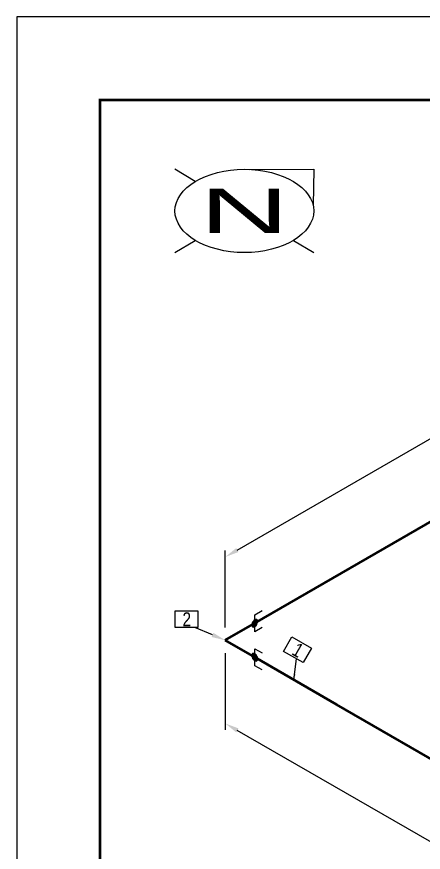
# Model space of a CAD drawing. Header units: millimetres. Extents: x 0 to 594, y 0 to 420.
# Drawn here: x 0 to 73.2, y 269.4 to 420 of the extents above; entities that cross this region are included whole.
import ezdxf
from ezdxf import colors
from ezdxf.entities.mleader import LeaderData, LeaderLine
from ezdxf.enums import TextEntityAlignment as Align
from ezdxf.math import Vec2, Vec3

# ---------------------------------------------------------------- set-up
doc = ezdxf.new("R2010")
doc.units = ezdxf.units.MM
doc.header["$LTSCALE"] = 0.25
for name, color, linetype in [('용접', 1, 'Continuous'), ('주석', 7, 'Continuous'), ('치수', 1, 'Continuous')]:
    doc.layers.add(name, color=color, linetype=linetype)
doc.layers.add('파이프 작은 보어', color=30, linetype='Continuous', lineweight=50)
doc.styles.add('AdskIsoAnnotation', font='arial.ttf', dxfattribs={"width": 0.8, "height": 1})
doc.styles.add('AdskIsoMetric', font='arial.ttf', dxfattribs={"width": 0.8, "height": 2.5})
doc.styles.add('AdskIsoMetric-30', font='arial.ttf', dxfattribs={"width": 0.8, "height": 2.5})
doc.styles.add('AdskIsoMetric30', font='arial.ttf', dxfattribs={"width": 0.8, "oblique": 30, "height": 2.5})
doc.styles.get("Standard").update_dxf_attribs({"font": 'arial.ttf'})
doc.dimstyles.new('AdskIsoMetric', dxfattribs={"dimtxt": 2.5, "dimasz": 2.5, "dimexe": 1, "dimexo": 2, "dimgap": 0.8, "dimtad": 1, "dimdec": 0, "dimrnd": 1, "dimzin": 0, "dimdsep": 46, "dimtxsty": 'AdskIsoMetric', "dimcen": 0, "dimclrt": 7, "dimadec": 0, "dimazin": 0, "dimtfac": 1, "dimtdec": 0, "dimtmove": 1, "dimatfit": 3, "dimfxl": 0, "dimfrac": 2, "dimtolj": 1, "dimtzin": 0, "dimarcsym": 0})

# ---------------------------------------------------------------- blocks, each defined once
blk = doc.blocks.new('*D36')
at = {"layer": 'Defpoints', "color": 0}
for p in [(155.07, 390.48), (155.07, 375.48), (37.57, 307.64)]:
    blk.add_point(p, dxfattribs=at)
at = {"layer": '치수', "color": 0, "lineweight": -2}
for p, q in [((155.07, 377.78), (155.07, 391.63)), ((39.73, 323.89), (152.9, 389.23)), ((37.57, 309.95), (37.57, 323.79))]:
    blk.add_line(p, q, dxfattribs=at)
at = {"layer": '치수', "color": 0}
for points in [[(152.69, 389.59), (153.11, 388.86), (155.07, 390.48)], [(39.53, 324.25), (39.94, 323.53), (37.57, 322.64)]]:
    blk.add_solid(points, dxfattribs=at)
at = {"layer": '치수', "color": 7, "insert": (96.1, 359.05), "char_height": 2.5, "attachment_point": 5, "rotation": 30, "style": 'AdskIsoMetric30'}
blk.add_mtext('\\A1;4196', dxfattribs=at)
blk = doc.blocks.new('*D37')
at = {"layer": 'Defpoints', "color": 0}
for p in [(37.57, 307.64), (37.57, 292.64), (155.33, 239.65)]:
    blk.add_point(p, dxfattribs=at)
at = {"layer": '치수', "color": 0, "lineweight": -2}
for p, q in [((37.57, 305.33), (37.57, 291.48)), ((153.16, 225.9), (39.73, 291.39)), ((155.33, 237.34), (155.33, 223.49))]:
    blk.add_line(p, q, dxfattribs=at)
at = {"layer": '치수', "color": 0}
for points in [[(39.94, 291.75), (39.53, 291.03), (37.57, 292.64)], [(153.37, 226.26), (152.95, 225.54), (155.33, 224.65)]]:
    blk.add_solid(points, dxfattribs=at)
at = {"layer": '치수', "color": 7, "insert": (96.45, 261.26), "char_height": 2.5, "attachment_point": 5, "rotation": 330, "style": 'AdskIsoMetric-30'}
blk.add_mtext('\\A1;12189', dxfattribs=at)
blk = doc.blocks.new('엘보우-7-Iso2DSkew90')
at = {"color": 0, "linetype": 'ByBlock', "lineweight": -2, "extrusion": (-6.28211e-11, -0.816497, -0.57735)}
for p, q in [((0, 0), (5.3, 3.06)), ((0, 0), (0, 0)), ((5.3, -3.06), (0, 0))]:
    blk.add_line(p, q, dxfattribs=at)
blk = doc.blocks.new('SocketWeld-2-IsoRight')
blk.add_hatch(color=256).paths.add_polyline_path([(0.006, -0.044), (0.006, -0.044), (0.006, -0.044), (0.006, -0.044), (0.006, -0.044), (0.007, -0.044), (0.007, -0.044), (0.007, -0.044), (0.007, -0.044), (0.007, -0.044), (0.008, -0.044), (0.008, -0.044), (0.008, -0.044), (0.008, -0.044), (0.009, -0.044), (0.009, -0.044), (0.009, -0.044), (0.009, -0.044), (0.009, -0.044), (0.01, -0.044), (0.01, -0.044), (0.01, -0.044), (0.01, -0.044), (0.01, -0.045), (0.011, -0.045), (0.011, -0.045), (0.011, -0.045), (0.011, -0.045), (0.012, -0.045), (0.012, -0.045), (0.012, -0.045), (0.012, -0.045), (0.012, -0.045), (0.013, -0.045), (0.013, -0.045), (0.013, -0.045), (0.013, -0.045), (0.013, -0.045), (0.014, -0.045), (0.014, -0.045), (0.014, -0.045), (0.014, -0.045), (0.015, -0.045), (0.015, -0.045), (0.015, -0.045), (0.015, -0.045), (0.015, -0.046), (0.016, -0.046), (0.016, -0.046), (0.016, -0.046), (0.016, -0.046), (0.016, -0.046), (0.016, -0.046), (0.017, -0.045), (0.017, -0.045), (0.017, -0.045), (0.017, -0.045), (0.017, -0.045), (0.018, -0.045), (0.018, -0.045), (0.018, -0.045), (0.018, -0.045), (0.018, -0.045), (0.018, -0.045), (0.019, -0.045), (0.019, -0.045), (0.019, -0.045), (0.019, -0.045), (0.019, -0.045), (0.02, -0.045), (0.02, -0.045), (0.02, -0.045), (0.02, -0.045), (0.02, -0.045), (0.02, -0.044), (0.021, -0.044), (0.021, -0.044), (0.021, -0.044), (0.021, -0.044), (0.021, -0.044), (0.022, -0.044), (0.022, -0.044), (0.022, -0.044), (0.022, -0.044), (0.022, -0.044), (0.022, -0.044), (0.023, -0.044), (0.023, -0.044), (0.023, -0.044), (0.023, -0.044), (0.023, -0.044), (0.024, -0.044), (0.024, -0.044), (0.024, -0.044), (0.024, -0.044), (0.024, -0.043), (0.024, -0.043), (0.025, -0.043), (0.025, -0.043), (0.025, -0.043), (0.025, -0.043), (0.025, -0.043), (0.025, -0.043), (0.025, -0.043), (0.026, -0.043), (0.026, -0.043), (0.026, -0.042), (0.026, -0.042), (0.026, -0.042), (0.026, -0.042), (0.026, -0.042), (0.026, -0.042), (0.027, -0.042), (0.027, -0.042), (0.027, -0.041), (0.027, -0.041), (0.027, -0.041), (0.027, -0.041), (0.027, -0.041), (0.028, -0.041), (0.028, -0.041), (0.028, -0.04), (0.028, -0.04), (0.028, -0.04), (0.028, -0.04), (0.028, -0.04), (0.028, -0.04), (0.029, -0.04), (0.029, -0.04), (0.029, -0.039), (0.029, -0.039), (0.029, -0.039), (0.029, -0.039), (0.029, -0.039), (0.03, -0.039), (0.03, -0.039), (0.03, -0.038), (0.03, -0.038), (0.03, -0.038), (0.03, -0.038), (0.03, -0.038), (0.03, -0.038), (0.031, -0.038), (0.031, -0.038), (0.031, -0.037), (0.031, -0.037), (0.031, -0.037), (0.031, -0.037), (0.031, -0.037), (0.032, -0.037), (0.032, -0.037), (0.032, -0.037), (0.032, -0.036), (0.032, -0.036), (0.032, -0.036), (0.032, -0.036), (0.032, -0.035), (0.032, -0.035), (0.032, -0.035), (0.032, -0.035), (0.032, -0.035), (0.032, -0.034), (0.032, -0.034), (0.032, -0.034), (0.032, -0.034), (0.033, -0.034), (0.033, -0.033), (0.033, -0.033), (0.033, -0.033), (0.033, -0.033), (0.033, -0.033), (0.033, -0.032), (0.033, -0.032), (0.033, -0.032), (0.033, -0.032), (0.033, -0.032), (0.033, -0.031), (0.033, -0.031), (0.033, -0.031), (0.034, -0.031), (0.034, -0.03), (0.034, -0.03), (0.034, -0.03), (0.034, -0.03), (0.034, -0.03), (0.034, -0.029), (0.034, -0.029), (0.034, -0.029), (0.034, -0.029), (0.034, -0.029), (0.034, -0.028), (0.034, -0.028), (0.034, -0.028), (0.035, -0.028), (0.035, -0.028), (0.035, -0.027), (0.035, -0.027), (0.035, -0.027), (0.035, -0.027), (0.035, -0.027), (0.035, -0.027), (0.035, -0.026), (0.035, -0.026), (0.035, -0.026), (0.035, -0.026), (0.035, -0.025), (0.035, -0.025), (0.035, -0.025), (0.035, -0.024), (0.035, -0.024), (0.035, -0.024), (0.035, -0.024), (0.035, -0.023), (0.035, -0.023), (0.035, -0.023), (0.035, -0.023), (0.035, -0.022), (0.035, -0.022), (0.035, -0.022), (0.035, -0.022), (0.035, -0.021), (0.035, -0.021), (0.035, -0.021), (0.035, -0.021), (0.035, -0.02), (0.035, -0.02), (0.035, -0.02), (0.035, -0.02), (0.035, -0.019), (0.035, -0.019), (0.035, -0.019), (0.035, -0.018), (0.035, -0.018), (0.035, -0.018), (0.035, -0.018), (0.035, -0.017), (0.035, -0.017), (0.035, -0.017), (0.035, -0.017), (0.035, -0.016), (0.035, -0.016), (0.035, -0.016), (0.035, -0.016), (0.035, -0.015), (0.035, -0.015), (0.035, -0.015), (0.035, -0.015), (0.035, -0.014), (0.035, -0.014), (0.035, -0.014), (0.035, -0.014), (0.035, -0.013), (0.035, -0.013), (0.035, -0.013), (0.035, -0.013), (0.035, -0.012), (0.035, -0.012), (0.034, -0.012), (0.034, -0.011), (0.034, -0.011), (0.034, -0.011), (0.034, -0.011), (0.034, -0.01), (0.034, -0.01), (0.034, -0.01), (0.034, -0.009), (0.034, -0.009), (0.034, -0.009), (0.034, -0.009), (0.034, -0.008), (0.034, -0.008), (0.033, -0.008), (0.033, -0.007), (0.033, -0.007), (0.033, -0.007), (0.033, -0.007), (0.033, -0.006), (0.033, -0.006), (0.033, -0.006), (0.033, -0.005), (0.033, -0.005), (0.033, -0.005), (0.033, -0.005), (0.033, -0.004), (0.033, -0.004), (0.032, -0.004), (0.032, -0.003), (0.032, -0.003), (0.032, -0.003), (0.032, -0.003), (0.032, -0.002), (0.032, -0.002), (0.032, -0.002), (0.032, -0.001), (0.032, -0.001), (0.032, -0.001), (0.032, -0.001), (0.032, 0), (0.032, 0), (0.032, 0), (0.032, 0), (0.031, 0.001), (0.031, 0.001), (0.031, 0.001), (0.031, 0.001), (0.031, 0.002), (0.031, 0.002), (0.031, 0.002), (0.03, 0.003), (0.03, 0.003), (0.03, 0.003), (0.03, 0.003), (0.03, 0.004), (0.03, 0.004), (0.03, 0.004), (0.03, 0.005), (0.029, 0.005), (0.029, 0.005), (0.029, 0.006), (0.029, 0.006), (0.029, 0.006), (0.029, 0.006), (0.029, 0.007), (0.028, 0.007), (0.028, 0.007), (0.028, 0.008), (0.028, 0.008), (0.028, 0.008), (0.028, 0.008), (0.028, 0.009), (0.028, 0.009), (0.027, 0.009), (0.027, 0.01), (0.027, 0.01), (0.027, 0.01), (0.027, 0.01), (0.027, 0.011), (0.027, 0.011), (0.026, 0.011), (0.026, 0.012), (0.026, 0.012), (0.026, 0.012), (0.026, 0.012), (0.026, 0.013), (0.026, 0.013), (0.026, 0.013), (0.025, 0.014), (0.025, 0.014), (0.025, 0.014), (0.025, 0.014), (0.025, 0.014), (0.025, 0.015), (0.025, 0.015), (0.024, 0.015), (0.024, 0.015), (0.024, 0.016), (0.024, 0.016), (0.024, 0.016), (0.024, 0.017), (0.023, 0.017), (0.023, 0.017), (0.023, 0.017), (0.023, 0.018), (0.023, 0.018), (0.022, 0.018), (0.022, 0.018), (0.022, 0.019), (0.022, 0.019), (0.022, 0.019), (0.022, 0.019), (0.021, 0.02), (0.021, 0.02), (0.021, 0.02), (0.021, 0.02), (0.021, 0.021), (0.02, 0.021), (0.02, 0.021), (0.02, 0.021), (0.02, 0.022), (0.02, 0.022), (0.02, 0.022), (0.019, 0.022), (0.019, 0.023), (0.019, 0.023), (0.019, 0.023), (0.019, 0.023), (0.018, 0.024), (0.018, 0.024), (0.018, 0.024), (0.018, 0.025), (0.018, 0.025), (0.018, 0.025), (0.017, 0.025), (0.017, 0.026), (0.017, 0.026), (0.017, 0.026), (0.017, 0.026), (0.016, 0.027), (0.016, 0.027), (0.016, 0.027), (0.016, 0.027), (0.016, 0.027), (0.016, 0.028), (0.015, 0.028), (0.015, 0.028), (0.015, 0.028), (0.015, 0.028), (0.015, 0.029), (0.014, 0.029), (0.014, 0.029), (0.014, 0.029), (0.014, 0.029), (0.013, 0.03), (0.013, 0.03), (0.013, 0.03), (0.013, 0.03), (0.013, 0.03), (0.012, 0.031), (0.012, 0.031), (0.012, 0.031), (0.012, 0.031), (0.012, 0.031), (0.011, 0.032), (0.011, 0.032), (0.011, 0.032), (0.011, 0.032), (0.01, 0.032), (0.01, 0.033), (0.01, 0.033), (0.01, 0.033), (0.01, 0.033), (0.009, 0.033), (0.009, 0.034), (0.009, 0.034), (0.009, 0.034), (0.009, 0.034), (0.008, 0.034), (0.008, 0.035), (0.008, 0.035), (0.008, 0.035), (0.007, 0.035), (0.007, 0.035), (0.007, 0.036), (0.007, 0.036), (0.007, 0.036), (0.006, 0.036), (0.006, 0.037), (0.006, 0.037), (0.006, 0.037), (0.006, 0.037), (0.006, 0.037), (0.005, 0.037), (0.005, 0.037), (0.005, 0.038), (0.005, 0.038), (0.004, 0.038), (0.004, 0.038), (0.004, 0.038), (0.004, 0.038), (0.003, 0.038), (0.003, 0.038), (0.003, 0.039), (0.003, 0.039), (0.003, 0.039), (0.002, 0.039), (0.002, 0.039), (0.002, 0.039), (0.002, 0.039), (0.001, 0.039), (0.001, 0.04), (0.001, 0.04), (0.001, 0.04), (0.001, 0.04), (0, 0.04), (0, 0.04), (0, 0.04), (0, 0.041), (-0.001, 0.041), (-0.001, 0.041), (-0.001, 0.041), (-0.001, 0.041), (-0.001, 0.041), (-0.002, 0.041), (-0.002, 0.041), (-0.002, 0.042), (-0.002, 0.042), (-0.003, 0.042), (-0.003, 0.042), (-0.003, 0.042), (-0.003, 0.042), (-0.004, 0.042), (-0.004, 0.042), (-0.004, 0.043), (-0.004, 0.043), (-0.004, 0.043), (-0.005, 0.043), (-0.005, 0.043), (-0.005, 0.043), (-0.005, 0.043), (-0.006, 0.044), (-0.006, 0.044), (-0.006, 0.044), (-0.006, 0.044), (-0.006, 0.044), (-0.006, 0.044), (-0.007, 0.044), (-0.007, 0.044), (-0.007, 0.044), (-0.007, 0.044), (-0.007, 0.044), (-0.008, 0.044), (-0.008, 0.044), (-0.008, 0.044), (-0.008, 0.044), (-0.009, 0.044), (-0.009, 0.044), (-0.009, 0.044), (-0.009, 0.044), (-0.009, 0.044), (-0.01, 0.044), (-0.01, 0.044), (-0.01, 0.044), (-0.01, 0.044), (-0.01, 0.045), (-0.011, 0.045), (-0.011, 0.045), (-0.011, 0.045), (-0.011, 0.045), (-0.012, 0.045), (-0.012, 0.045), (-0.012, 0.045), (-0.012, 0.045), (-0.012, 0.045), (-0.013, 0.045), (-0.013, 0.045), (-0.013, 0.045), (-0.013, 0.045), (-0.013, 0.045), (-0.014, 0.045), (-0.014, 0.045), (-0.014, 0.045), (-0.014, 0.045), (-0.015, 0.045), (-0.015, 0.045), (-0.015, 0.045), (-0.015, 0.045), (-0.015, 0.046), (-0.016, 0.046), (-0.016, 0.046), (-0.016, 0.046), (-0.016, 0.046), (-0.016, 0.046), (-0.016, 0.046), (-0.017, 0.045), (-0.017, 0.045), (-0.017, 0.045), (-0.017, 0.045), (-0.017, 0.045), (-0.018, 0.045), (-0.018, 0.045), (-0.018, 0.045), (-0.018, 0.045), (-0.018, 0.045), (-0.018, 0.045), (-0.019, 0.045), (-0.019, 0.045), (-0.019, 0.045), (-0.019, 0.045), (-0.019, 0.045), (-0.02, 0.045), (-0.02, 0.045), (-0.02, 0.045), (-0.02, 0.045), (-0.02, 0.045), (-0.02, 0.044), (-0.021, 0.044), (-0.021, 0.044), (-0.021, 0.044), (-0.021, 0.044), (-0.021, 0.044), (-0.022, 0.044), (-0.022, 0.044), (-0.022, 0.044), (-0.022, 0.044), (-0.022, 0.044), (-0.022, 0.044), (-0.023, 0.044), (-0.023, 0.044), (-0.023, 0.044), (-0.023, 0.044), (-0.023, 0.044), (-0.024, 0.044), (-0.024, 0.044), (-0.024, 0.044), (-0.024, 0.044), (-0.024, 0.043), (-0.024, 0.043), (-0.025, 0.043), (-0.025, 0.043), (-0.025, 0.043), (-0.025, 0.043), (-0.025, 0.043), (-0.025, 0.043), (-0.025, 0.043), (-0.026, 0.043), (-0.026, 0.043), (-0.026, 0.042), (-0.026, 0.042), (-0.026, 0.042), (-0.026, 0.042), (-0.026, 0.042), (-0.026, 0.042), (-0.027, 0.042), (-0.027, 0.042), (-0.027, 0.041), (-0.027, 0.041), (-0.027, 0.041), (-0.027, 0.041), (-0.027, 0.041), (-0.028, 0.041), (-0.028, 0.041), (-0.028, 0.04), (-0.028, 0.04), (-0.028, 0.04), (-0.028, 0.04), (-0.028, 0.04), (-0.028, 0.04), (-0.029, 0.04), (-0.029, 0.04), (-0.029, 0.039), (-0.029, 0.039), (-0.029, 0.039), (-0.029, 0.039), (-0.029, 0.039), (-0.03, 0.039), (-0.03, 0.039), (-0.03, 0.038), (-0.03, 0.038), (-0.03, 0.038), (-0.03, 0.038), (-0.03, 0.038), (-0.03, 0.038), (-0.031, 0.038), (-0.031, 0.038), (-0.031, 0.037), (-0.031, 0.037), (-0.031, 0.037), (-0.031, 0.037), (-0.031, 0.037), (-0.032, 0.037), (-0.032, 0.037), (-0.032, 0.037), (-0.032, 0.036), (-0.032, 0.036), (-0.032, 0.036), (-0.032, 0.036), (-0.032, 0.035), (-0.032, 0.035), (-0.032, 0.035), (-0.032, 0.035), (-0.032, 0.035), (-0.032, 0.034), (-0.032, 0.034), (-0.032, 0.034), (-0.032, 0.034), (-0.033, 0.034), (-0.033, 0.033), (-0.033, 0.033), (-0.033, 0.033), (-0.033, 0.033), (-0.033, 0.033), (-0.033, 0.032), (-0.033, 0.032), (-0.033, 0.032), (-0.033, 0.032), (-0.033, 0.032), (-0.033, 0.031), (-0.033, 0.031), (-0.033, 0.031), (-0.034, 0.031), (-0.034, 0.03), (-0.034, 0.03), (-0.034, 0.03), (-0.034, 0.03), (-0.034, 0.03), (-0.034, 0.029), (-0.034, 0.029), (-0.034, 0.029), (-0.034, 0.029), (-0.034, 0.029), (-0.034, 0.028), (-0.034, 0.028), (-0.034, 0.028), (-0.035, 0.028), (-0.035, 0.028), (-0.035, 0.027), (-0.035, 0.027), (-0.035, 0.027), (-0.035, 0.027), (-0.035, 0.027), (-0.035, 0.027), (-0.035, 0.026), (-0.035, 0.026), (-0.035, 0.026), (-0.035, 0.026), (-0.035, 0.025), (-0.035, 0.025), (-0.035, 0.025), (-0.035, 0.024), (-0.035, 0.024), (-0.035, 0.024), (-0.035, 0.024), (-0.035, 0.023), (-0.035, 0.023), (-0.035, 0.023), (-0.035, 0.023), (-0.035, 0.022), (-0.035, 0.022), (-0.035, 0.022), (-0.035, 0.022), (-0.035, 0.021), (-0.035, 0.021), (-0.035, 0.021), (-0.035, 0.021), (-0.035, 0.02), (-0.035, 0.02), (-0.035, 0.02), (-0.035, 0.02), (-0.035, 0.019), (-0.035, 0.019), (-0.035, 0.019), (-0.035, 0.018), (-0.035, 0.018), (-0.035, 0.018), (-0.035, 0.018), (-0.035, 0.017), (-0.035, 0.017), (-0.035, 0.017), (-0.035, 0.017), (-0.035, 0.016), (-0.035, 0.016), (-0.035, 0.016), (-0.035, 0.016), (-0.035, 0.015), (-0.035, 0.015), (-0.035, 0.015), (-0.035, 0.015), (-0.035, 0.014), (-0.035, 0.014), (-0.035, 0.014), (-0.035, 0.014), (-0.035, 0.013), (-0.035, 0.013), (-0.035, 0.013), (-0.035, 0.013), (-0.035, 0.012), (-0.035, 0.012), (-0.034, 0.012), (-0.034, 0.011), (-0.034, 0.011), (-0.034, 0.011), (-0.034, 0.011), (-0.034, 0.01), (-0.034, 0.01), (-0.034, 0.01), (-0.034, 0.009), (-0.034, 0.009), (-0.034, 0.009), (-0.034, 0.009), (-0.034, 0.008), (-0.034, 0.008), (-0.033, 0.008), (-0.033, 0.007), (-0.033, 0.007), (-0.033, 0.007), (-0.033, 0.007), (-0.033, 0.006), (-0.033, 0.006), (-0.033, 0.006), (-0.033, 0.005), (-0.033, 0.005), (-0.033, 0.005), (-0.033, 0.005), (-0.033, 0.004), (-0.033, 0.004), (-0.032, 0.004), (-0.032, 0.003), (-0.032, 0.003), (-0.032, 0.003), (-0.032, 0.003), (-0.032, 0.002), (-0.032, 0.002), (-0.032, 0.002), (-0.032, 0.001), (-0.032, 0.001), (-0.032, 0.001), (-0.032, 0.001), (-0.032, 0), (-0.032, 0), (-0.032, 0), (-0.032, 0), (-0.031, -0.001), (-0.031, -0.001), (-0.031, -0.001), (-0.031, -0.001), (-0.031, -0.002), (-0.031, -0.002), (-0.031, -0.002), (-0.03, -0.003), (-0.03, -0.003), (-0.03, -0.003), (-0.03, -0.004), (-0.03, -0.004), (-0.03, -0.004), (-0.03, -0.004), (-0.03, -0.005), (-0.029, -0.005), (-0.029, -0.005), (-0.029, -0.006), (-0.029, -0.006), (-0.029, -0.006), (-0.029, -0.006), (-0.029, -0.007), (-0.028, -0.007), (-0.028, -0.007), (-0.028, -0.008), (-0.028, -0.008), (-0.028, -0.008), (-0.028, -0.008), (-0.028, -0.009), (-0.028, -0.009), (-0.027, -0.009), (-0.027, -0.01), (-0.027, -0.01), (-0.027, -0.01), (-0.027, -0.01), (-0.027, -0.011), (-0.027, -0.011), (-0.026, -0.011), (-0.026, -0.012), (-0.026, -0.012), (-0.026, -0.012), (-0.026, -0.012), (-0.026, -0.013), (-0.026, -0.013), (-0.026, -0.013), (-0.025, -0.014), (-0.025, -0.014), (-0.025, -0.014), (-0.025, -0.014), (-0.025, -0.014), (-0.025, -0.015), (-0.025, -0.015), (-0.024, -0.015), (-0.024, -0.015), (-0.024, -0.016), (-0.024, -0.016), (-0.024, -0.016), (-0.024, -0.017), (-0.023, -0.017), (-0.023, -0.017), (-0.023, -0.017), (-0.023, -0.018), (-0.023, -0.018), (-0.022, -0.018), (-0.022, -0.018), (-0.022, -0.019), (-0.022, -0.019), (-0.022, -0.019), (-0.022, -0.019), (-0.021, -0.02), (-0.021, -0.02), (-0.021, -0.02), (-0.021, -0.02), (-0.021, -0.021), (-0.02, -0.021), (-0.02, -0.021), (-0.02, -0.021), (-0.02, -0.022), (-0.02, -0.022), (-0.02, -0.022), (-0.019, -0.022), (-0.019, -0.023), (-0.019, -0.023), (-0.019, -0.023), (-0.019, -0.023), (-0.018, -0.024), (-0.018, -0.024), (-0.018, -0.024), (-0.018, -0.025), (-0.018, -0.025), (-0.018, -0.025), (-0.017, -0.025), (-0.017, -0.026), (-0.017, -0.026), (-0.017, -0.026), (-0.017, -0.026), (-0.016, -0.027), (-0.016, -0.027), (-0.016, -0.027), (-0.016, -0.027), (-0.016, -0.027), (-0.016, -0.028), (-0.015, -0.028), (-0.015, -0.028), (-0.015, -0.028), (-0.015, -0.028), (-0.015, -0.029), (-0.014, -0.029), (-0.014, -0.029), (-0.014, -0.029), (-0.014, -0.029), (-0.013, -0.03), (-0.013, -0.03), (-0.013, -0.03), (-0.013, -0.03), (-0.013, -0.03), (-0.012, -0.031), (-0.012, -0.031), (-0.012, -0.031), (-0.012, -0.031), (-0.012, -0.031), (-0.011, -0.032), (-0.011, -0.032), (-0.011, -0.032), (-0.011, -0.032), (-0.01, -0.032), (-0.01, -0.033), (-0.01, -0.033), (-0.01, -0.033), (-0.01, -0.033), (-0.009, -0.033), (-0.009, -0.034), (-0.009, -0.034), (-0.009, -0.034), (-0.009, -0.034), (-0.008, -0.034), (-0.008, -0.035), (-0.008, -0.035), (-0.008, -0.035), (-0.007, -0.035), (-0.007, -0.035), (-0.007, -0.036), (-0.007, -0.036), (-0.007, -0.036), (-0.006, -0.036), (-0.006, -0.037), (-0.006, -0.037), (-0.006, -0.037), (-0.006, -0.037), (-0.006, -0.037), (-0.005, -0.037), (-0.005, -0.037), (-0.005, -0.038), (-0.005, -0.038), (-0.004, -0.038), (-0.004, -0.038), (-0.004, -0.038), (-0.004, -0.038), (-0.004, -0.038), (-0.003, -0.038), (-0.003, -0.039), (-0.003, -0.039), (-0.003, -0.039), (-0.002, -0.039), (-0.002, -0.039), (-0.002, -0.039), (-0.002, -0.039), (-0.001, -0.039), (-0.001, -0.04), (-0.001, -0.04), (-0.001, -0.04), (-0.001, -0.04), (0, -0.04), (0, -0.04), (0, -0.04), (0, -0.041), (0.001, -0.041), (0.001, -0.041), (0.001, -0.041), (0.001, -0.041), (0.001, -0.041), (0.002, -0.041), (0.002, -0.041), (0.002, -0.042), (0.002, -0.042), (0.003, -0.042), (0.003, -0.042), (0.003, -0.042), (0.003, -0.042), (0.003, -0.042), (0.004, -0.042), (0.004, -0.043), (0.004, -0.043), (0.004, -0.043), (0.005, -0.043), (0.005, -0.043), (0.005, -0.043), (0.005, -0.043)], flags=0)
at = {"color": 0, "linetype": 'ByBlock', "lineweight": -2, "extrusion": (-0.707107, -0.408248, 0.57735)}
for p, q in [((-0.088, 0.153), (0, 0.102)), ((0, 0.102), (0, -0.102)), ((-0.032, 0.037), (-0.035, 0.027)), ((-0.035, 0.027), (-0.035, 0.014)), ((-0.035, 0.014), (-0.032, 0)), ((-0.025, 0.043), (-0.032, 0.037)), ((-0.016, 0.046), (-0.025, 0.043)), ((-0.006, 0.044), (-0.016, 0.046)), ((0.006, 0.037), (-0.006, 0.044)), ((0.016, 0.027), (0.006, 0.037)), ((0.025, 0.014), (0.016, 0.027)), ((0.032, 0), (0.025, 0.014)), ((0.035, -0.014), (0.032, 0)), ((0, -0.102), (-0.088, -0.051)), ((-0.032, 0), (-0.025, -0.014)), ((-0.025, -0.014), (-0.016, -0.027)), ((-0.016, -0.027), (-0.006, -0.037)), ((-0.006, -0.037), (0.006, -0.044)), ((0.006, -0.044), (0.016, -0.046)), ((0.016, -0.046), (0.025, -0.043)), ((0.025, -0.043), (0.032, -0.037)), ((0.032, -0.037), (0.035, -0.027)), ((0.035, -0.027), (0.035, -0.014))]:
    blk.add_line(p, q, dxfattribs=at)
blk = doc.blocks.new('SocketWeld-1-IsoLeft')
blk.add_hatch(color=256).paths.add_polyline_path([(-0.029, -0.023), (-0.029, -0.023), (-0.029, -0.024), (-0.029, -0.024), (-0.028, -0.024), (-0.028, -0.024), (-0.028, -0.024), (-0.027, -0.024), (-0.027, -0.024), (-0.027, -0.024), (-0.027, -0.024), (-0.026, -0.024), (-0.026, -0.024), (-0.026, -0.024), (-0.025, -0.025), (-0.025, -0.025), (-0.025, -0.025), (-0.025, -0.025), (-0.024, -0.025), (-0.024, -0.025), (-0.024, -0.025), (-0.023, -0.025), (-0.023, -0.025), (-0.023, -0.025), (-0.023, -0.025), (-0.022, -0.025), (-0.022, -0.026), (-0.022, -0.026), (-0.021, -0.026), (-0.021, -0.026), (-0.021, -0.026), (-0.021, -0.026), (-0.02, -0.026), (-0.02, -0.026), (-0.02, -0.026), (-0.019, -0.026), (-0.019, -0.026), (-0.019, -0.026), (-0.019, -0.027), (-0.018, -0.027), (-0.018, -0.027), (-0.018, -0.027), (-0.017, -0.027), (-0.017, -0.027), (-0.017, -0.027), (-0.017, -0.027), (-0.016, -0.027), (-0.016, -0.027), (-0.016, -0.027), (-0.015, -0.027), (-0.015, -0.027), (-0.015, -0.027), (-0.015, -0.028), (-0.015, -0.028), (-0.014, -0.028), (-0.014, -0.028), (-0.014, -0.028), (-0.013, -0.028), (-0.013, -0.028), (-0.013, -0.028), (-0.012, -0.028), (-0.012, -0.028), (-0.012, -0.028), (-0.011, -0.028), (-0.011, -0.028), (-0.011, -0.028), (-0.01, -0.028), (-0.01, -0.028), (-0.01, -0.028), (-0.009, -0.028), (-0.009, -0.028), (-0.009, -0.028), (-0.009, -0.028), (-0.008, -0.028), (-0.008, -0.028), (-0.008, -0.028), (-0.007, -0.028), (-0.007, -0.028), (-0.007, -0.028), (-0.006, -0.028), (-0.006, -0.028), (-0.006, -0.028), (-0.005, -0.028), (-0.005, -0.028), (-0.005, -0.028), (-0.004, -0.028), (-0.004, -0.028), (-0.004, -0.029), (-0.003, -0.029), (-0.003, -0.029), (-0.003, -0.029), (-0.003, -0.029), (-0.002, -0.029), (-0.002, -0.029), (-0.002, -0.029), (-0.001, -0.029), (-0.001, -0.029), (-0.001, -0.029), (0, -0.029), (0, -0.029), (0, -0.029), (0, -0.029), (0.001, -0.029), (0.001, -0.029), (0.001, -0.029), (0.002, -0.029), (0.002, -0.029), (0.002, -0.029), (0.003, -0.029), (0.003, -0.029), (0.003, -0.029), (0.003, -0.029), (0.004, -0.029), (0.004, -0.028), (0.004, -0.028), (0.005, -0.028), (0.005, -0.028), (0.005, -0.028), (0.006, -0.028), (0.006, -0.028), (0.006, -0.028), (0.007, -0.028), (0.007, -0.028), (0.007, -0.028), (0.008, -0.028), (0.008, -0.028), (0.008, -0.028), (0.009, -0.028), (0.009, -0.028), (0.009, -0.028), (0.009, -0.028), (0.01, -0.028), (0.01, -0.028), (0.01, -0.028), (0.011, -0.028), (0.011, -0.028), (0.011, -0.028), (0.012, -0.028), (0.012, -0.028), (0.012, -0.028), (0.013, -0.028), (0.013, -0.028), (0.013, -0.028), (0.014, -0.028), (0.014, -0.028), (0.014, -0.028), (0.015, -0.028), (0.015, -0.028), (0.015, -0.027), (0.015, -0.027), (0.015, -0.027), (0.016, -0.027), (0.016, -0.027), (0.016, -0.027), (0.017, -0.027), (0.017, -0.027), (0.017, -0.027), (0.017, -0.027), (0.018, -0.027), (0.018, -0.027), (0.018, -0.027), (0.019, -0.027), (0.019, -0.026), (0.019, -0.026), (0.019, -0.026), (0.02, -0.026), (0.02, -0.026), (0.02, -0.026), (0.021, -0.026), (0.021, -0.026), (0.021, -0.026), (0.021, -0.026), (0.022, -0.026), (0.022, -0.026), (0.022, -0.025), (0.023, -0.025), (0.023, -0.025), (0.023, -0.025), (0.023, -0.025), (0.024, -0.025), (0.024, -0.025), (0.024, -0.025), (0.025, -0.025), (0.025, -0.025), (0.025, -0.025), (0.025, -0.025), (0.026, -0.024), (0.026, -0.024), (0.026, -0.024), (0.027, -0.024), (0.027, -0.024), (0.027, -0.024), (0.027, -0.024), (0.028, -0.024), (0.028, -0.024), (0.028, -0.024), (0.029, -0.024), (0.029, -0.024), (0.029, -0.023), (0.029, -0.023), (0.029, -0.023), (0.03, -0.023), (0.03, -0.023), (0.03, -0.023), (0.03, -0.023), (0.031, -0.023), (0.031, -0.023), (0.031, -0.022), (0.031, -0.022), (0.031, -0.022), (0.032, -0.022), (0.032, -0.022), (0.032, -0.022), (0.032, -0.022), (0.033, -0.022), (0.033, -0.021), (0.033, -0.021), (0.033, -0.021), (0.033, -0.021), (0.034, -0.021), (0.034, -0.021), (0.034, -0.021), (0.034, -0.02), (0.035, -0.02), (0.035, -0.02), (0.035, -0.02), (0.035, -0.02), (0.035, -0.02), (0.036, -0.02), (0.036, -0.02), (0.036, -0.019), (0.036, -0.019), (0.037, -0.019), (0.037, -0.019), (0.037, -0.019), (0.037, -0.019), (0.038, -0.019), (0.038, -0.019), (0.038, -0.018), (0.038, -0.018), (0.038, -0.018), (0.039, -0.018), (0.039, -0.018), (0.039, -0.018), (0.039, -0.018), (0.04, -0.017), (0.04, -0.017), (0.04, -0.017), (0.04, -0.017), (0.04, -0.017), (0.04, -0.017), (0.041, -0.017), (0.041, -0.017), (0.041, -0.016), (0.041, -0.016), (0.041, -0.016), (0.041, -0.016), (0.041, -0.016), (0.042, -0.016), (0.042, -0.015), (0.042, -0.015), (0.042, -0.015), (0.042, -0.015), (0.042, -0.015), (0.042, -0.015), (0.043, -0.015), (0.043, -0.014), (0.043, -0.014), (0.043, -0.014), (0.043, -0.014), (0.043, -0.014), (0.043, -0.014), (0.044, -0.013), (0.044, -0.013), (0.044, -0.013), (0.044, -0.013), (0.044, -0.013), (0.044, -0.013), (0.045, -0.012), (0.045, -0.012), (0.045, -0.012), (0.045, -0.012), (0.045, -0.012), (0.045, -0.012), (0.045, -0.011), (0.046, -0.011), (0.046, -0.011), (0.046, -0.011), (0.046, -0.011), (0.046, -0.011), (0.046, -0.01), (0.046, -0.01), (0.047, -0.01), (0.047, -0.01), (0.047, -0.01), (0.047, -0.01), (0.047, -0.009), (0.047, -0.009), (0.047, -0.009), (0.048, -0.009), (0.048, -0.009), (0.048, -0.009), (0.048, -0.009), (0.048, -0.008), (0.048, -0.008), (0.048, -0.008), (0.048, -0.008), (0.048, -0.008), (0.048, -0.007), (0.048, -0.007), (0.048, -0.007), (0.048, -0.007), (0.048, -0.007), (0.048, -0.007), (0.048, -0.006), (0.048, -0.006), (0.048, -0.006), (0.048, -0.006), (0.048, -0.006), (0.049, -0.005), (0.049, -0.005), (0.049, -0.005), (0.049, -0.005), (0.049, -0.005), (0.049, -0.005), (0.049, -0.004), (0.049, -0.004), (0.049, -0.004), (0.049, -0.004), (0.049, -0.004), (0.049, -0.003), (0.049, -0.003), (0.049, -0.003), (0.049, -0.003), (0.049, -0.003), (0.049, -0.003), (0.049, -0.002), (0.049, -0.002), (0.049, -0.002), (0.05, -0.002), (0.05, -0.002), (0.05, -0.001), (0.05, -0.001), (0.05, -0.001), (0.05, -0.001), (0.05, -0.001), (0.05, -0.001), (0.05, 0), (0.05, 0), (0.05, 0), (0.05, 0), (0.05, 0), (0.05, 0), (0.05, 0.001), (0.05, 0.001), (0.05, 0.001), (0.05, 0.001), (0.05, 0.001), (0.05, 0.001), (0.05, 0.002), (0.05, 0.002), (0.049, 0.002), (0.049, 0.002), (0.049, 0.002), (0.049, 0.003), (0.049, 0.003), (0.049, 0.003), (0.049, 0.003), (0.049, 0.003), (0.049, 0.003), (0.049, 0.004), (0.049, 0.004), (0.049, 0.004), (0.049, 0.004), (0.049, 0.004), (0.049, 0.005), (0.049, 0.005), (0.049, 0.005), (0.049, 0.005), (0.049, 0.005), (0.049, 0.005), (0.048, 0.006), (0.048, 0.006), (0.048, 0.006), (0.048, 0.006), (0.048, 0.006), (0.048, 0.007), (0.048, 0.007), (0.048, 0.007), (0.048, 0.007), (0.048, 0.007), (0.048, 0.007), (0.048, 0.008), (0.048, 0.008), (0.048, 0.008), (0.048, 0.008), (0.048, 0.008), (0.048, 0.009), (0.048, 0.009), (0.048, 0.009), (0.048, 0.009), (0.047, 0.009), (0.047, 0.009), (0.047, 0.009), (0.047, 0.01), (0.047, 0.01), (0.047, 0.01), (0.047, 0.01), (0.046, 0.01), (0.046, 0.01), (0.046, 0.011), (0.046, 0.011), (0.046, 0.011), (0.046, 0.011), (0.046, 0.011), (0.045, 0.011), (0.045, 0.012), (0.045, 0.012), (0.045, 0.012), (0.045, 0.012), (0.045, 0.012), (0.045, 0.012), (0.044, 0.013), (0.044, 0.013), (0.044, 0.013), (0.044, 0.013), (0.044, 0.013), (0.044, 0.013), (0.043, 0.014), (0.043, 0.014), (0.043, 0.014), (0.043, 0.014), (0.043, 0.014), (0.043, 0.014), (0.043, 0.015), (0.042, 0.015), (0.042, 0.015), (0.042, 0.015), (0.042, 0.015), (0.042, 0.015), (0.042, 0.015), (0.042, 0.016), (0.041, 0.016), (0.041, 0.016), (0.041, 0.016), (0.041, 0.016), (0.041, 0.016), (0.041, 0.017), (0.041, 0.017), (0.04, 0.017), (0.04, 0.017), (0.04, 0.017), (0.04, 0.017), (0.04, 0.017), (0.04, 0.017), (0.039, 0.018), (0.039, 0.018), (0.039, 0.018), (0.039, 0.018), (0.038, 0.018), (0.038, 0.018), (0.038, 0.018), (0.038, 0.019), (0.038, 0.019), (0.037, 0.019), (0.037, 0.019), (0.037, 0.019), (0.037, 0.019), (0.036, 0.019), (0.036, 0.019), (0.036, 0.02), (0.036, 0.02), (0.035, 0.02), (0.035, 0.02), (0.035, 0.02), (0.035, 0.02), (0.035, 0.02), (0.034, 0.02), (0.034, 0.021), (0.034, 0.021), (0.034, 0.021), (0.033, 0.021), (0.033, 0.021), (0.033, 0.021), (0.033, 0.021), (0.033, 0.022), (0.032, 0.022), (0.032, 0.022), (0.032, 0.022), (0.032, 0.022), (0.031, 0.022), (0.031, 0.022), (0.031, 0.022), (0.031, 0.023), (0.031, 0.023), (0.03, 0.023), (0.03, 0.023), (0.03, 0.023), (0.03, 0.023), (0.029, 0.023), (0.029, 0.023), (0.029, 0.023), (0.029, 0.024), (0.029, 0.024), (0.028, 0.024), (0.028, 0.024), (0.028, 0.024), (0.027, 0.024), (0.027, 0.024), (0.027, 0.024), (0.027, 0.024), (0.026, 0.024), (0.026, 0.024), (0.026, 0.024), (0.025, 0.025), (0.025, 0.025), (0.025, 0.025), (0.025, 0.025), (0.024, 0.025), (0.024, 0.025), (0.024, 0.025), (0.023, 0.025), (0.023, 0.025), (0.023, 0.025), (0.023, 0.025), (0.022, 0.025), (0.022, 0.026), (0.022, 0.026), (0.021, 0.026), (0.021, 0.026), (0.021, 0.026), (0.021, 0.026), (0.02, 0.026), (0.02, 0.026), (0.02, 0.026), (0.019, 0.026), (0.019, 0.026), (0.019, 0.026), (0.019, 0.027), (0.018, 0.027), (0.018, 0.027), (0.018, 0.027), (0.017, 0.027), (0.017, 0.027), (0.017, 0.027), (0.017, 0.027), (0.016, 0.027), (0.016, 0.027), (0.016, 0.027), (0.015, 0.027), (0.015, 0.027), (0.015, 0.027), (0.015, 0.028), (0.015, 0.028), (0.014, 0.028), (0.014, 0.028), (0.014, 0.028), (0.013, 0.028), (0.013, 0.028), (0.013, 0.028), (0.012, 0.028), (0.012, 0.028), (0.012, 0.028), (0.011, 0.028), (0.011, 0.028), (0.011, 0.028), (0.01, 0.028), (0.01, 0.028), (0.01, 0.028), (0.009, 0.028), (0.009, 0.028), (0.009, 0.028), (0.009, 0.028), (0.008, 0.028), (0.008, 0.028), (0.008, 0.028), (0.007, 0.028), (0.007, 0.028), (0.007, 0.028), (0.006, 0.028), (0.006, 0.028), (0.006, 0.028), (0.005, 0.028), (0.005, 0.028), (0.005, 0.028), (0.004, 0.028), (0.004, 0.028), (0.004, 0.029), (0.003, 0.029), (0.003, 0.029), (0.003, 0.029), (0.003, 0.029), (0.002, 0.029), (0.002, 0.029), (0.002, 0.029), (0.001, 0.029), (0.001, 0.029), (0.001, 0.029), (0, 0.029), (0, 0.029), (0, 0.029), (0, 0.029), (-0.001, 0.029), (-0.001, 0.029), (-0.001, 0.029), (-0.002, 0.029), (-0.002, 0.029), (-0.002, 0.029), (-0.003, 0.029), (-0.003, 0.029), (-0.003, 0.029), (-0.003, 0.029), (-0.004, 0.029), (-0.004, 0.028), (-0.004, 0.028), (-0.005, 0.028), (-0.005, 0.028), (-0.005, 0.028), (-0.006, 0.028), (-0.006, 0.028), (-0.006, 0.028), (-0.007, 0.028), (-0.007, 0.028), (-0.007, 0.028), (-0.008, 0.028), (-0.008, 0.028), (-0.008, 0.028), (-0.009, 0.028), (-0.009, 0.028), (-0.009, 0.028), (-0.009, 0.028), (-0.01, 0.028), (-0.01, 0.028), (-0.01, 0.028), (-0.011, 0.028), (-0.011, 0.028), (-0.011, 0.028), (-0.012, 0.028), (-0.012, 0.028), (-0.012, 0.028), (-0.013, 0.028), (-0.013, 0.028), (-0.013, 0.028), (-0.014, 0.028), (-0.014, 0.028), (-0.014, 0.028), (-0.015, 0.028), (-0.015, 0.028), (-0.015, 0.027), (-0.015, 0.027), (-0.015, 0.027), (-0.016, 0.027), (-0.016, 0.027), (-0.016, 0.027), (-0.017, 0.027), (-0.017, 0.027), (-0.017, 0.027), (-0.017, 0.027), (-0.018, 0.027), (-0.018, 0.027), (-0.018, 0.027), (-0.019, 0.027), (-0.019, 0.026), (-0.019, 0.026), (-0.019, 0.026), (-0.02, 0.026), (-0.02, 0.026), (-0.02, 0.026), (-0.021, 0.026), (-0.021, 0.026), (-0.021, 0.026), (-0.021, 0.026), (-0.022, 0.026), (-0.022, 0.026), (-0.022, 0.025), (-0.023, 0.025), (-0.023, 0.025), (-0.023, 0.025), (-0.023, 0.025), (-0.024, 0.025), (-0.024, 0.025), (-0.024, 0.025), (-0.025, 0.025), (-0.025, 0.025), (-0.025, 0.025), (-0.025, 0.025), (-0.026, 0.024), (-0.026, 0.024), (-0.026, 0.024), (-0.027, 0.024), (-0.027, 0.024), (-0.027, 0.024), (-0.027, 0.024), (-0.028, 0.024), (-0.028, 0.024), (-0.028, 0.024), (-0.029, 0.024), (-0.029, 0.024), (-0.029, 0.023), (-0.029, 0.023), (-0.029, 0.023), (-0.03, 0.023), (-0.03, 0.023), (-0.03, 0.023), (-0.03, 0.023), (-0.031, 0.023), (-0.031, 0.023), (-0.031, 0.022), (-0.031, 0.022), (-0.031, 0.022), (-0.032, 0.022), (-0.032, 0.022), (-0.032, 0.022), (-0.032, 0.022), (-0.033, 0.022), (-0.033, 0.021), (-0.033, 0.021), (-0.033, 0.021), (-0.033, 0.021), (-0.034, 0.021), (-0.034, 0.021), (-0.034, 0.021), (-0.034, 0.02), (-0.035, 0.02), (-0.035, 0.02), (-0.035, 0.02), (-0.035, 0.02), (-0.035, 0.02), (-0.036, 0.02), (-0.036, 0.02), (-0.036, 0.019), (-0.036, 0.019), (-0.037, 0.019), (-0.037, 0.019), (-0.037, 0.019), (-0.037, 0.019), (-0.038, 0.019), (-0.038, 0.019), (-0.038, 0.018), (-0.038, 0.018), (-0.038, 0.018), (-0.039, 0.018), (-0.039, 0.018), (-0.039, 0.018), (-0.039, 0.018), (-0.04, 0.017), (-0.04, 0.017), (-0.04, 0.017), (-0.04, 0.017), (-0.04, 0.017), (-0.04, 0.017), (-0.041, 0.017), (-0.041, 0.017), (-0.041, 0.016), (-0.041, 0.016), (-0.041, 0.016), (-0.041, 0.016), (-0.041, 0.016), (-0.042, 0.016), (-0.042, 0.015), (-0.042, 0.015), (-0.042, 0.015), (-0.042, 0.015), (-0.042, 0.015), (-0.042, 0.015), (-0.043, 0.015), (-0.043, 0.014), (-0.043, 0.014), (-0.043, 0.014), (-0.043, 0.014), (-0.043, 0.014), (-0.043, 0.014), (-0.044, 0.013), (-0.044, 0.013), (-0.044, 0.013), (-0.044, 0.013), (-0.044, 0.013), (-0.044, 0.013), (-0.045, 0.012), (-0.045, 0.012), (-0.045, 0.012), (-0.045, 0.012), (-0.045, 0.012), (-0.045, 0.012), (-0.045, 0.011), (-0.046, 0.011), (-0.046, 0.011), (-0.046, 0.011), (-0.046, 0.011), (-0.046, 0.011), (-0.046, 0.01), (-0.046, 0.01), (-0.047, 0.01), (-0.047, 0.01), (-0.047, 0.01), (-0.047, 0.01), (-0.047, 0.009), (-0.047, 0.009), (-0.047, 0.009), (-0.048, 0.009), (-0.048, 0.009), (-0.048, 0.009), (-0.048, 0.009), (-0.048, 0.008), (-0.048, 0.008), (-0.048, 0.008), (-0.048, 0.008), (-0.048, 0.008), (-0.048, 0.007), (-0.048, 0.007), (-0.048, 0.007), (-0.048, 0.007), (-0.048, 0.007), (-0.048, 0.007), (-0.048, 0.006), (-0.048, 0.006), (-0.048, 0.006), (-0.048, 0.006), (-0.048, 0.006), (-0.049, 0.005), (-0.049, 0.005), (-0.049, 0.005), (-0.049, 0.005), (-0.049, 0.005), (-0.049, 0.005), (-0.049, 0.004), (-0.049, 0.004), (-0.049, 0.004), (-0.049, 0.004), (-0.049, 0.004), (-0.049, 0.003), (-0.049, 0.003), (-0.049, 0.003), (-0.049, 0.003), (-0.049, 0.003), (-0.049, 0.003), (-0.049, 0.002), (-0.049, 0.002), (-0.049, 0.002), (-0.05, 0.002), (-0.05, 0.002), (-0.05, 0.001), (-0.05, 0.001), (-0.05, 0.001), (-0.05, 0.001), (-0.05, 0.001), (-0.05, 0.001), (-0.05, 0), (-0.05, 0), (-0.05, 0), (-0.05, 0), (-0.05, 0), (-0.05, 0), (-0.05, -0.001), (-0.05, -0.001), (-0.05, -0.001), (-0.05, -0.001), (-0.05, -0.001), (-0.05, -0.001), (-0.05, -0.002), (-0.05, -0.002), (-0.049, -0.002), (-0.049, -0.002), (-0.049, -0.002), (-0.049, -0.003), (-0.049, -0.003), (-0.049, -0.003), (-0.049, -0.003), (-0.049, -0.003), (-0.049, -0.003), (-0.049, -0.004), (-0.049, -0.004), (-0.049, -0.004), (-0.049, -0.004), (-0.049, -0.004), (-0.049, -0.005), (-0.049, -0.005), (-0.049, -0.005), (-0.049, -0.005), (-0.049, -0.005), (-0.049, -0.005), (-0.048, -0.006), (-0.048, -0.006), (-0.048, -0.006), (-0.048, -0.006), (-0.048, -0.006), (-0.048, -0.007), (-0.048, -0.007), (-0.048, -0.007), (-0.048, -0.007), (-0.048, -0.007), (-0.048, -0.007), (-0.048, -0.008), (-0.048, -0.008), (-0.048, -0.008), (-0.048, -0.008), (-0.048, -0.008), (-0.048, -0.009), (-0.048, -0.009), (-0.048, -0.009), (-0.048, -0.009), (-0.047, -0.009), (-0.047, -0.009), (-0.047, -0.009), (-0.047, -0.01), (-0.047, -0.01), (-0.047, -0.01), (-0.047, -0.01), (-0.046, -0.01), (-0.046, -0.01), (-0.046, -0.011), (-0.046, -0.011), (-0.046, -0.011), (-0.046, -0.011), (-0.046, -0.011), (-0.045, -0.011), (-0.045, -0.012), (-0.045, -0.012), (-0.045, -0.012), (-0.045, -0.012), (-0.045, -0.012), (-0.045, -0.012), (-0.044, -0.013), (-0.044, -0.013), (-0.044, -0.013), (-0.044, -0.013), (-0.044, -0.013), (-0.044, -0.013), (-0.043, -0.014), (-0.043, -0.014), (-0.043, -0.014), (-0.043, -0.014), (-0.043, -0.014), (-0.043, -0.014), (-0.043, -0.015), (-0.042, -0.015), (-0.042, -0.015), (-0.042, -0.015), (-0.042, -0.015), (-0.042, -0.015), (-0.042, -0.015), (-0.042, -0.016), (-0.041, -0.016), (-0.041, -0.016), (-0.041, -0.016), (-0.041, -0.016), (-0.041, -0.016), (-0.041, -0.017), (-0.041, -0.017), (-0.04, -0.017), (-0.04, -0.017), (-0.04, -0.017), (-0.04, -0.017), (-0.04, -0.017), (-0.04, -0.017), (-0.039, -0.018), (-0.039, -0.018), (-0.039, -0.018), (-0.039, -0.018), (-0.038, -0.018), (-0.038, -0.018), (-0.038, -0.018), (-0.038, -0.019), (-0.038, -0.019), (-0.037, -0.019), (-0.037, -0.019), (-0.037, -0.019), (-0.037, -0.019), (-0.036, -0.019), (-0.036, -0.019), (-0.036, -0.02), (-0.036, -0.02), (-0.035, -0.02), (-0.035, -0.02), (-0.035, -0.02), (-0.035, -0.02), (-0.035, -0.02), (-0.034, -0.02), (-0.034, -0.021), (-0.034, -0.021), (-0.034, -0.021), (-0.033, -0.021), (-0.033, -0.021), (-0.033, -0.021), (-0.033, -0.021), (-0.033, -0.022), (-0.032, -0.022), (-0.032, -0.022), (-0.032, -0.022), (-0.032, -0.022), (-0.031, -0.022), (-0.031, -0.022), (-0.031, -0.022), (-0.031, -0.023), (-0.031, -0.023), (-0.03, -0.023), (-0.03, -0.023), (-0.03, -0.023), (-0.03, -0.023)], flags=0)
at = {"color": 0, "linetype": 'ByBlock', "lineweight": -2, "extrusion": (0, 0.816497, 0.57735)}
for p, q in [((0, 0.102), (0.088, 0.051)), ((0.088, 0.051), (-0.088, -0.051)), ((-0.048, 0.009), (-0.05, 0)), ((-0.05, 0), (-0.048, -0.009)), ((-0.04, 0.017), (-0.048, 0.009)), ((-0.029, 0.023), (-0.04, 0.017)), ((-0.015, 0.027), (-0.029, 0.023)), ((0, 0.029), (-0.015, 0.027)), ((0.015, 0.027), (0, 0.029)), ((0.029, 0.023), (0.015, 0.027)), ((0.04, 0.017), (0.029, 0.023)), ((0.048, 0.009), (0.04, 0.017)), ((0.05, 0), (0.048, 0.009)), ((0.048, -0.009), (0.05, 0)), ((-0.088, -0.051), (-0.177, 0)), ((-0.048, -0.009), (-0.04, -0.017)), ((-0.04, -0.017), (-0.029, -0.023)), ((-0.029, -0.023), (-0.015, -0.027)), ((-0.015, -0.027), (0, -0.029)), ((0, -0.029), (0.015, -0.027)), ((0.015, -0.027), (0.029, -0.023)), ((0.029, -0.023), (0.04, -0.017)), ((0.04, -0.017), (0.048, -0.009))]:
    blk.add_line(p, q, dxfattribs=at)
blk = doc.blocks.new('AnnoRect')
at = {"color": 0, "linetype": 'ByBlock', "lineweight": -2}
blk.add_wipeout([(-0.81, -0.6), (-0.81, 0.6), (0.81, 0.6), (0.81, -0.6)], dxfattribs=at)
blk.add_lwpolyline([(-0.81, -0.6), (-0.81, 0.6), (0.81, 0.6), (0.81, -0.6)], close=True, dxfattribs=at)
at = {"color": 0, "linetype": 'ByBlock', "lineweight": -2, "style": 'AdskIsoAnnotation', "width": 0.8}
blk.add_attdef('XX', text='', height=1, dxfattribs=at).set_placement((0, 0), align=Align.MIDDLE_CENTER)

msp = doc.modelspace()

# ---------------------------------------------------------------- linework, layer by layer
at = {"color": 0, "linetype": 'ByBlock', "lineweight": 25}
for p, q in [((32.1612, 390.3033), (28.5, 392.5)), ((42, 392.476), (53.5, 392.5)), ((53.5, 392.5), (53.3884, 386)), ((28.5, 377.5), (32.1612, 379.6967)), ((49.8388, 379.6967), (53.5, 377.5))]:
    msp.add_line(p, q, dxfattribs=at)
at = {"color": 0, "linetype": 'ByBlock', "lineweight": -2}
msp.add_line((41, 385), (41, 385), dxfattribs=at)
msp.add_line((41, 385), (41, 385), dxfattribs=at)
msp.add_line((41, 385), (41, 385), dxfattribs=at)
msp.add_line((41, 385), (41, 385), dxfattribs=at)
msp.add_line((41, 385), (41, 385), dxfattribs=at)
at = {"color": 0, "linetype": 'ByBlock', "lineweight": 25}
msp.add_ellipse((41, 385), major_axis=(12.5, 0), ratio=0.6, dxfattribs=at)
at = {"layer": '파이프 작은 보어'}
for points in [[(42.8722, 310.6997), (149.7635, 372.4135)], [(57.5955, 296.0755), (42.8722, 304.576)], [(103.8101, 269.3935), (57.5955, 296.0755)]]:
    msp.add_lwpolyline(points, dxfattribs=at)

# ---------------------------------------------------------------- block references
at = {"layer": '용접', "xscale": 15, "yscale": 15, "zscale": 15}
for name, p, rotation in [('SocketWeld-1-IsoLeft', (42.8722, 310.6997), 239.9999999983355), ('SocketWeld-2-IsoRight', (42.8722, 304.576), 179.9999999984711)]:
    msp.add_blockref(name, p, dxfattribs=dict(at, rotation=rotation))
at = {"layer": '파이프 작은 보어'}
msp.add_blockref('엘보우-7-Iso2DSkew90', (37.5689, 307.6379), dxfattribs=at)

# ---------------------------------------------------------------- texts
at = {"color": 0, "linetype": 'ByBlock', "lineweight": 40, "width": 2}
msp.add_text('N', height=8, dxfattribs=at).set_placement((41, 385), align=Align.MIDDLE_CENTER)

# ---------------------------------------------------------------- dimensions: what is measured, and where the dimension line sits
at = {"layer": '치수'}
for base, p1, p2, angle, text, override, picture, middle in [((155.0668, 390.4753), (37.5689, 307.6379), (155.0668, 375.4753), 30, '4196', {"dimtad": 0, "dimlfac": 30.926765, "dimtxsty": 'AdskIsoMetric30', "dimse1": 0, "dimse2": 0, "dimsd1": 0, "dimsd2": 0, "dimtmove": 1}, '*D36', (96.0979, 359.0465)), ((37.5689, 292.6379), (155.328, 239.6496), (37.5689, 307.6379), 150, '12189', {"dimtad": 0, "dimlfac": 89.643709, "dimtxsty": 'AdskIsoMetric-30', "dimse1": 0, "dimse2": 0, "dimsd1": 0, "dimsd2": 0, "dimtmove": 1}, '*D37', (96.4485, 261.2616))]:
    dim = msp.add_linear_dim(base=base, p1=p1, p2=p2, angle=angle, text=text, dimstyle='AdskIsoMetric', override=override, dxfattribs=at)
    dim.commit()
    dim.dimension.update_dxf_attribs({"geometry": picture, "text_midpoint": middle, "dimtype": 160})

# ---------------------------------------------------------------- leaders
at = {"layer": '주석'}
ml = msp.add_multileader_mtext('Standard', dxfattribs=at)
ml.set_content('')
ml.set_leader_properties()
ml.build(insert=Vec2(0, 0))
ml.multileader.update_dxf_attribs({"dogleg_length": 0, "arrow_head_size": 2.5})
ctx = ml.context
ctx.base_point, ctx.arrow_head_size, ctx.plane_origin = Vec3(32.069, 309.9223), 2.5, Vec3(-0.431, 12.9223)
notes = []
notes.append((ctx, [(0, (1, 1, 0), (32.069, 309.9223), (-1, 0), 0, [(0, [(37.5689, 307.6379)], 0, [])])]))
ctx.mtext, ml.multileader.dxf.content_type = None, 0
ml = msp.add_multileader_mtext('Standard', dxfattribs=at)
ml.set_content('')
ml.set_leader_properties()
ml.build(insert=Vec2(0, 0))
ml.multileader.update_dxf_attribs({"dogleg_length": 0, "arrow_head_size": 0})
ctx = ml.context
ctx.base_point, ctx.arrow_head_size, ctx.plane_origin = Vec3(50.3718, 304.3041), 0, Vec3(-0.431, 12.9223)
notes.append((ctx, [(0, (1, 1, 0), (50.3718, 304.3041), (-1, 0), 0, [(0, [(49.9099, 300.5128)], 0, [])])]))
ctx.mtext, ml.multileader.dxf.content_type = None, 0
for ctx, leaders in notes:
    for number, flags, end, landing, length, lines in leaders:
        leader = LeaderData()
        leader.index, (leader.has_last_leader_line, leader.has_dogleg_vector, leader.attachment_direction) = number, flags
        leader.last_leader_point, leader.dogleg_vector, leader.dogleg_length = Vec3(end), Vec3(landing), length
        for number, points, colour, breaks in lines:
            line = LeaderLine()
            line.index, line.vertices, line.color, line.breaks = number, Vec3.list(points), colors.encode_raw_color(colour), breaks
            leader.lines.append(line)
        ctx.leaders.append(leader)

# ---------------------------------------------------------------- next in the draw order: block references
ref = msp.add_blockref('AnnoRect', (30.5928, 311.4223), dxfattribs=dict(at, xscale=2.5, yscale=2.5, zscale=2.5))
ref.add_attrib('XX_001', '2', (29.8486, 310.1671), dxfattribs={"layer": '0', "color": 0, "linetype": 'ByBlock', "lineweight": -2, "height": 2.5, "style": 'AdskIsoAnnotation', "width": 0.8})
ref = msp.add_blockref('AnnoRect', (50.569, 305.9223), dxfattribs=dict(at, xscale=2.5, yscale=2.5, zscale=2.5, rotation=329.9999999967226))
ref.add_attrib('XX_001', '1', (49.3589, 305.1716), dxfattribs={"layer": '0', "color": 0, "linetype": 'ByBlock', "lineweight": -2, "height": 2.5, "rotation": 330, "style": 'AdskIsoAnnotation', "width": 0.8})

# ---------------------------------------------------------------- next in the draw order: linework, layer by layer
msp.add_lwpolyline([(0, 0), (594, 0), (594, 420), (0, 420)], close=True)
at = {"const_width": 0.5}
msp.add_lwpolyline([(15, 15), (579, 15), (579, 405), (15, 405)], close=True, dxfattribs=at)

doc.saveas('drawing.dxf')
